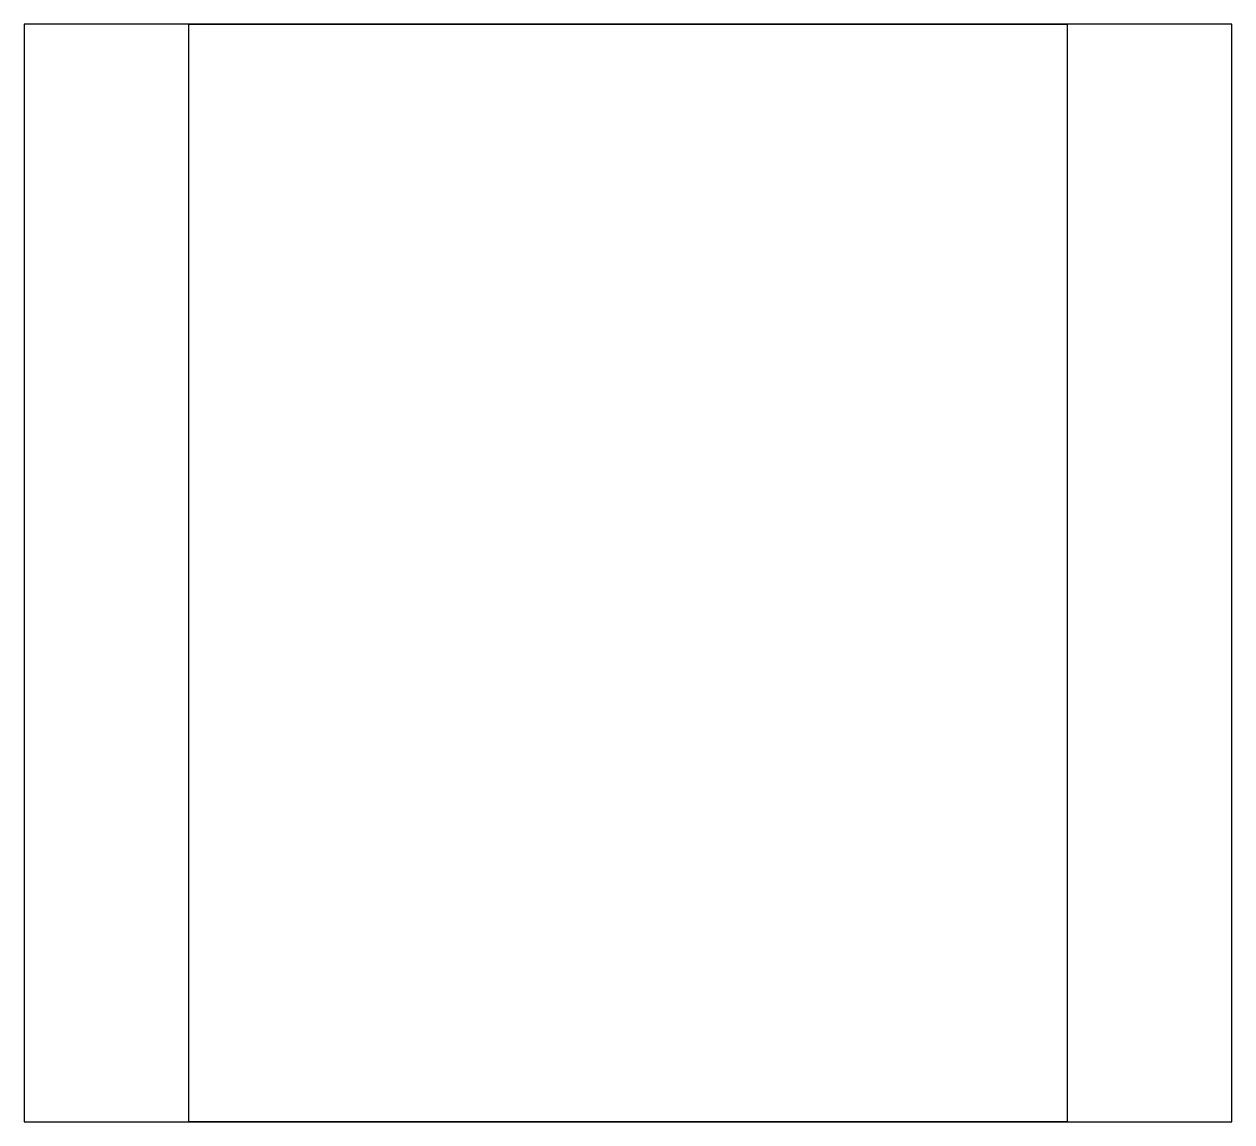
# Model space of a CAD drawing. Header units: millimetres. Extents: x -13.2 to 0, y -12 to 0.
import ezdxf

# ---------------------------------------------------------------- set-up
doc = ezdxf.new("R2010")
doc.units = ezdxf.units.MM
doc.layers.get('0').update_dxf_attribs({"linetype": 'CONTINUOUS'})

msp = doc.modelspace()

# ---------------------------------------------------------------- linework, layer by layer
for points in [[(0, 0), (-13.2, 0), (-13.2, -12), (0, -12)], [(-11.4, 0), (-1.8, 0), (-1.8, -12), (-11.4, -12)]]:
    msp.add_lwpolyline(points, close=True)

doc.saveas('drawing.dxf')
